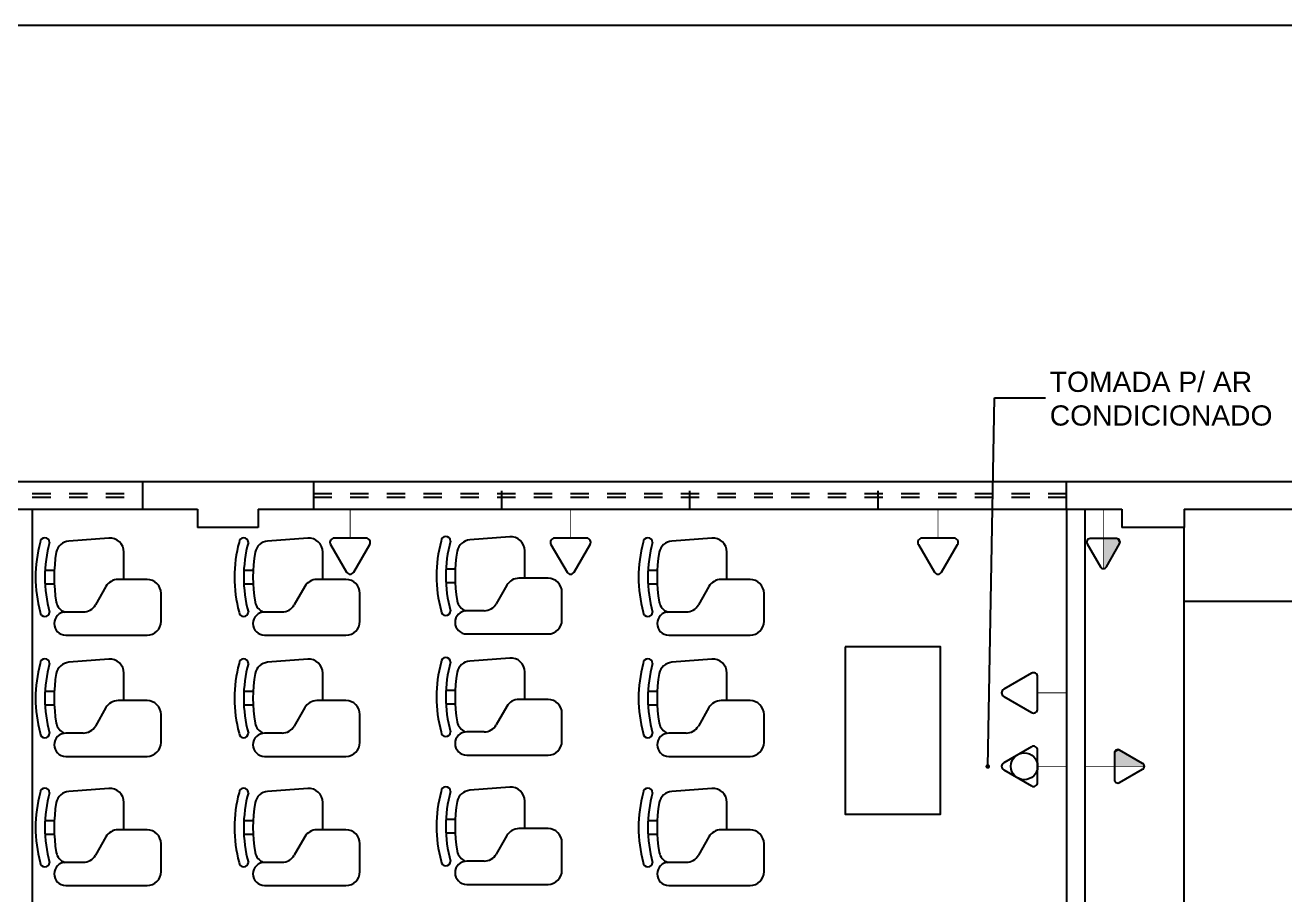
# Model space of a CAD drawing. Header units: millimetres. Extents: x 7034 to 7235, y -465 to -380.
# Drawn here: x 7111.44 to 7118.3, y -406.88 to -402.15 of the extents above; entities that cross this region are included whole.
import ezdxf

# ---------------------------------------------------------------- set-up
doc = ezdxf.new("R2010")
doc.units = ezdxf.units.MM
doc.header["$LTSCALE"] = 0.005
doc.linetypes.add('CONTINUO', pattern=[0])
doc.linetypes.add('DASHED', pattern=[19.05, 12.7, -6.35])
doc.layers.get('0').update_dxf_attribs({"linetype": 'CONTINUO'})
for name, color, linetype in [('0-COTAS', 12, 'Continuous'), ('0-TOMADAS', 12, 'Continuous'), ('ARQ-PEITORIAL', 4, 'Continuous'), ('ARQ-TEXTO', 3, 'Continuous'), ('ARQ_ALVENARIA', 6, 'Continuous'), ('ARQ_JANELAALTA', 150, 'DASHED'), ('ARQ_TXT_AMBIENTE', 3, 'Continuous')]:
    doc.layers.add(name, color=color, linetype=linetype)
doc.layers.add('0-LAYOUT', color=250, linetype='Continuous', lineweight=25)
doc.styles.add('50', font='ARIALN.TTF', dxfattribs={"height": 0.1})
doc.styles.get("Standard").update_dxf_attribs({"font": 'arial.ttf'})
doc.dimstyles.new('50', dxfattribs={"dimscale": 0, "dimtxt": 0.1, "dimasz": 0.025, "dimexe": 0.05, "dimexo": 0.05, "dimgap": 0.01, "dimtad": 1, "dimdec": 0, "dimlfac": 100, "dimzin": 0, "dimdsep": 46, "dimtxsty": '50', "dimblk": 'DOT', "dimcen": 0.02, "dimclrd": 1, "dimclre": 1, "dimclrt": 7, "dimadec": 0, "dimazin": 0, "dimtfac": 1, "dimtdec": 0, "dimtofl": 0, "dimtmove": 2, "dimatfit": 2, "dimldrblk": 'DOT', "dimfxl": 0.05, "dimtolj": 1, "dimtzin": 0, "dimlwd": -1, "dimarcsym": 0})

# ---------------------------------------------------------------- blocks, each defined once
blk = doc.blocks.new('A$C778229A4')
at = {"layer": '0-LAYOUT', "linetype": 'Continuous'}
for p, q in [((556.6, 737.6), (252.4, 714.2)), ((670.6, 423.4), (670.6, 632.1)), ((72, 493.9), (142.4, 493.9)), ((142.4, 388.1), (72, 388.1)), ((847, 423.4), (626.1, 423.4)), ((534.2, 370.1), (454.1, 229.7)), ((952.8, 105.8), (952.8, 317.5)), ((362.2, 176.4), (229.5, 176.4)), ((229.5, 0), (847, 0))]:
    blk.add_line(p, q, dxfattribs=at)
for centre, radius, start, end in [((1004.3, 441), 1004.3, 164.72346, 195.27654), ((70.8, 705.6), 35.3, 0, 180), ((1074.9, 441), 1004.3, 164.72346, 195.27654), ((260.5, 608.7), 105.8, 94.39871, 168.30549), ((564.7, 632.1), 105.8, 0, 94.39871), ((1283.9, 441), 1142.8, 170.47649, 189.52351), ((626.1, 317.5), 105.8, 90, 150.25512), ((847, 317.5), 105.8, 0, 90), ((260.5, 273.4), 105.8, 191.69451, 247.18493), ((362.2, 282.3), 105.8, 270, 330.25512), ((70.8, 176.4), 35.3, 180, 0), ((229.5, 88.2), 88.2, 90, 270), ((847, 105.8), 105.8, 270, 0)]:
    blk.add_arc(centre, radius, start, end, dxfattribs=at)
blk = doc.blocks.new('TOMADA-H30')
blk.add_lwpolyline([(-0.1082, 0.1955), (0.1082, 0.1955, 0.57735), (0.1324, 0.2375), (0.0242, 0.4248, 0.57735), (-0.0242, 0.4248), (-0.1324, 0.2375, 0.57735)], format="xyb", close=True)
at = {"const_width": 0.005}
blk.add_lwpolyline([(0, 0.1955), (0, 0)], dxfattribs=at)
blk = doc.blocks.new('2541982')
at = {"layer": '0-TOMADAS', "xscale": 0.6451236243583418, "yscale": 0.6451236243583418, "zscale": 0.6451236243583418, "rotation": 270}
blk.add_blockref('TOMADA-H30', (3218.8519, 1440.9676), dxfattribs=at)
blk = doc.blocks.new('_DOT')
at = {"color": 0, "linetype": 'ByBlock'}
blk.add_line((-0.5, 0), (-1, 0), dxfattribs=at)
at = {"color": 0, "linetype": 'ByBlock', "const_width": 0.5}
blk.add_lwpolyline([(-0.25, 0, 1), (0.25, 0, 1)], format="xyb", close=True, dxfattribs=at)
blk = doc.blocks.new('DOT')
at = {"layer": 'ARQ-TEXTO', "color": 0, "linetype": 'ByBlock'}
blk.add_line((-0.5, 0), (-1, 0), dxfattribs=at)
at = {"layer": 'ARQ-TEXTO', "color": 0, "linetype": 'ByBlock', "const_width": 0.5}
blk.add_lwpolyline([(-0.25, 0, 1), (0.25, 0, 1)], format="xyb", close=True, dxfattribs=at)
blk = doc.blocks.new('TOMADA-H115')
blk.add_lwpolyline([(-0.066, 0.1461), (0.066, 0.1461, 0.57735), (0.0807, 0.1717), (0.0148, 0.2859, 0.57735), (-0.0148, 0.2859), (-0.0807, 0.1717, 0.57735)], format="xyb", close=True)
blk.add_lwpolyline([(-0.066, 0.1461), (0.066, 0.1461, 0.57735), (0.0807, 0.1717), (0.0148, 0.2859, 0.57735), (-0.0148, 0.2859), (-0.0807, 0.1717, 0.57735)], format="xyb", close=True)
at = {"const_width": 0.00374}
blk.add_lwpolyline([(0, 0.2945), (0, 0)], dxfattribs=at)
for points in [[(-0.066, 0.1461), (-0.0807, 0.1717), (0, 0.1461), (0, 0.2945)], [(-0.0807, 0.1717), (0, 0.2945), (-0.0148, 0.2859)], [(-0.081, 0.1552), (-0.0807, 0.1717), (-0.083, 0.1641)], [(-0.083, 0.1641), (-0.0807, 0.1717), (-0.0822, 0.1683)], [(-0.081, 0.1552), (-0.083, 0.1641), (-0.0827, 0.1597)], [(-0.066, 0.1461), (-0.0807, 0.1717), (-0.081, 0.1552)], [(-0.081, 0.1552), (-0.066, 0.1461), (-0.0742, 0.1482)], [(-0.081, 0.1552), (-0.0742, 0.1482), (-0.0782, 0.1513)], [(-0.0742, 0.1482), (-0.066, 0.1461), (-0.0702, 0.1466)]]:
    blk.add_solid(points)

msp = doc.modelspace()

# ---------------------------------------------------------------- linework, layer by layer
msp.add_lwpolyline([(7124.1864, -402.1477), (7124.1864, -416.9977), (7103.1864, -416.9977), (7103.1864, -402.1477)], close=True)
at = {"layer": '0-LAYOUT'}
for p, q in [((7117.749, -407.5832), (7117.749, -404.8832)), ((7117.749, -405.2832), (7122.679, -405.2832))]:
    msp.add_line(p, q, dxfattribs=at)
msp.add_lwpolyline([(7115.903, -405.5332), (7115.903, -406.4432), (7116.423, -406.4432), (7116.423, -405.5332)], close=True, dxfattribs=at)
at = {"layer": '0-TOMADAS'}
msp.add_circle((7116.8784, -406.1832), 0.0729, dxfattribs=at)
at = {"layer": 'ARQ-PEITORIAL'}
for p, q in [((7111.479, -404.7832), (7111.479, -407.7332)), ((7117.109, -404.7832), (7117.109, -407.5832)), ((7117.209, -404.7832), (7117.209, -407.5832))]:
    msp.add_line(p, q, dxfattribs=at)
at = {"layer": 'ARQ_ALVENARIA'}
for p, q in [((7106.599, -404.6332), (7122.829, -404.6332)), ((7112.079, -404.6332), (7112.079, -404.7832)), ((7113.009, -404.6332), (7113.009, -404.7832)), ((7117.109, -404.7832), (7117.109, -404.6332)), ((7107.459, -404.7832), (7112.379, -404.7832)), ((7112.379, -404.7832), (7112.379, -404.8832)), ((7112.709, -404.7832), (7113.009, -404.7832)), ((7112.709, -404.7832), (7112.709, -404.8832)), ((7113.009, -404.7832), (7117.109, -404.7832)), ((7117.109, -404.7832), (7117.409, -404.7832)), ((7117.409, -404.7832), (7117.409, -404.8832)), ((7117.749, -404.7832), (7122.399, -404.7832)), ((7117.749, -404.7832), (7117.749, -404.8832)), ((7112.709, -404.8832), (7112.379, -404.8832)), ((7117.749, -404.8832), (7117.409, -404.8832))]:
    msp.add_line(p, q, dxfattribs=at)
at = {"layer": 'ARQ_JANELAALTA', "ltscale": 0.5}
for p, q in [((7114.034, -404.7832), (7114.034, -404.6332)), ((7115.059, -404.7832), (7115.059, -404.6332)), ((7116.084, -404.7832), (7116.084, -404.6332)), ((7107.879, -404.6982), (7112.079, -404.6982)), ((7107.879, -404.7182), (7112.079, -404.7182)), ((7113.009, -404.6982), (7117.109, -404.6982)), ((7113.009, -404.7182), (7117.109, -404.7182))]:
    msp.add_line(p, q, dxfattribs=at)
for p in [(7114.034, -404.7832), (7115.059, -404.7832), (7116.084, -404.7832)]:
    msp.add_point(p, dxfattribs=at)

# ---------------------------------------------------------------- block references
at = {"xscale": 1.249890158726032, "yscale": 1.249890158726032, "zscale": 1.249890158726032}
for p, rotation in [((5312.1578, 3618.4281), 269.9999999998979), ((5313.3578, 3618.4281), 269.9999999998979), ((5315.3578, 3618.4281), 269.999999999842), ((11140.3203, 1395.268), 179.999999999693), ((11140.3203, 1394.868), 179.9999999998651)]:
    msp.add_blockref('2541982', p, dxfattribs=dict(at, rotation=rotation))
at = {"layer": '0-LAYOUT', "xscale": 0.0007168438189785798, "yscale": 0.0007168438189785798, "zscale": 0.0007168438189785798}
for p in [(7111.4968, -405.4694), (7112.579, -405.4694), (7113.679, -405.4626), (7114.779, -405.4694), (7111.4968, -406.1289), (7112.579, -406.1289), (7113.679, -406.1222), (7114.779, -406.1289), (7111.4968, -406.8325), (7112.579, -406.8325), (7113.679, -406.8258), (7114.779, -406.8325)]:
    msp.add_blockref('A$C778229A4', p, dxfattribs=at)
at = {"layer": '0-TOMADAS', "xscale": 1.097539416742506, "yscale": 1.097539416742506, "zscale": 1.097539416742506}
for p, rotation in [((7117.309, -404.7832), 180), ((7117.209, -406.1832), 269.9999999999999)]:
    msp.add_blockref('TOMADA-H115', p, dxfattribs=dict(at, rotation=rotation))

# ---------------------------------------------------------------- texts
at = {"layer": 'ARQ_TXT_AMBIENTE', "insert": (7117.0174, -404.0345), "char_height": 0.11, "attachment_point": 1}
msp.add_mtext_dynamic_manual_height_columns('TOMADA P/ AR CONDICIONADO', width=2.114112, gutter_width=12.5, heights=[0], dxfattribs=at)

# ---------------------------------------------------------------- leaders
at = {"layer": '0-COTAS'}
msp.add_leader([(7116.6798, -406.1841), (7116.7166, -404.1776), (7116.9944, -404.1776)], dimstyle='50', override={"dimscale": 1, "dimtad": 0, "dimldrblk": 'DOT'}, dxfattribs=at)

doc.saveas('drawing.dxf')
